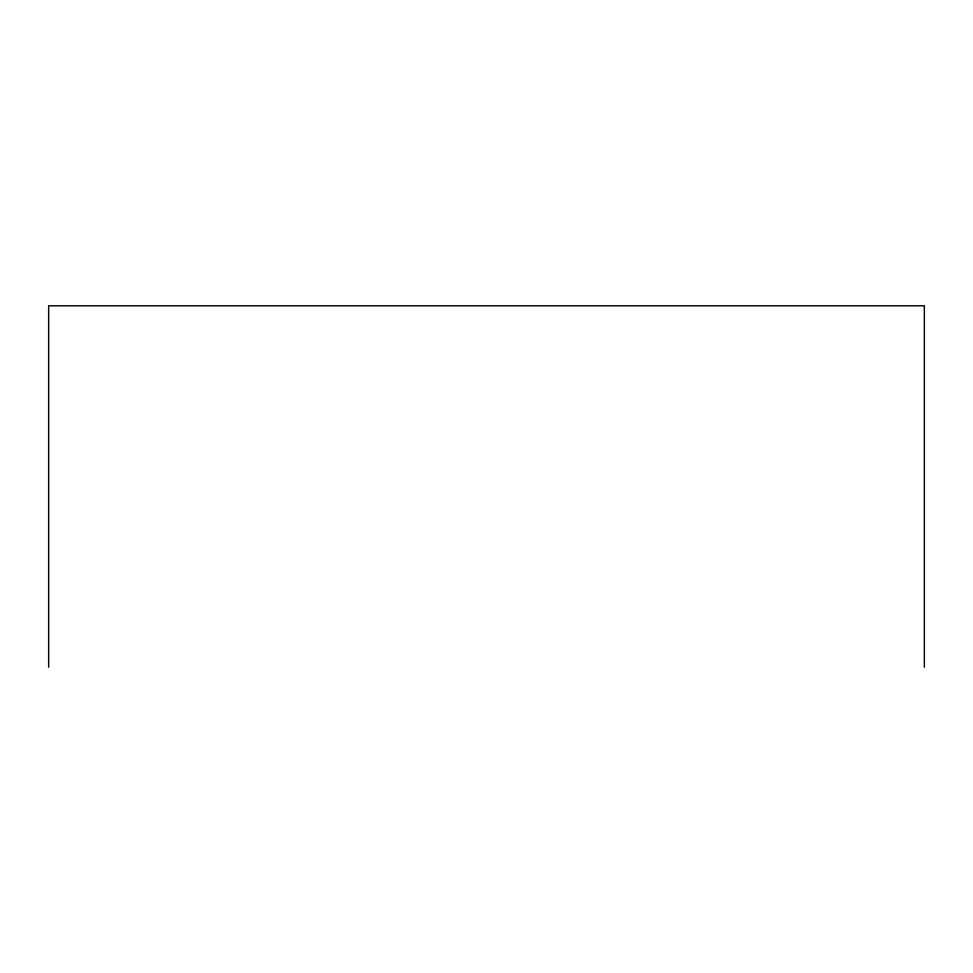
<?xml version="1.0" encoding="UTF-8"?>
<svg xmlns="http://www.w3.org/2000/svg" width="973" height="973" viewBox="0 0 973 973"><rect width="100%" height="100%" fill="white"/><g stroke="black" fill="none" stroke-linecap="round" stroke-linejoin="round"><path stroke-width="1.46" d="M924.35 667.198L924.35 305.802L48.65 305.802L48.65 667.198"/></g></svg>
